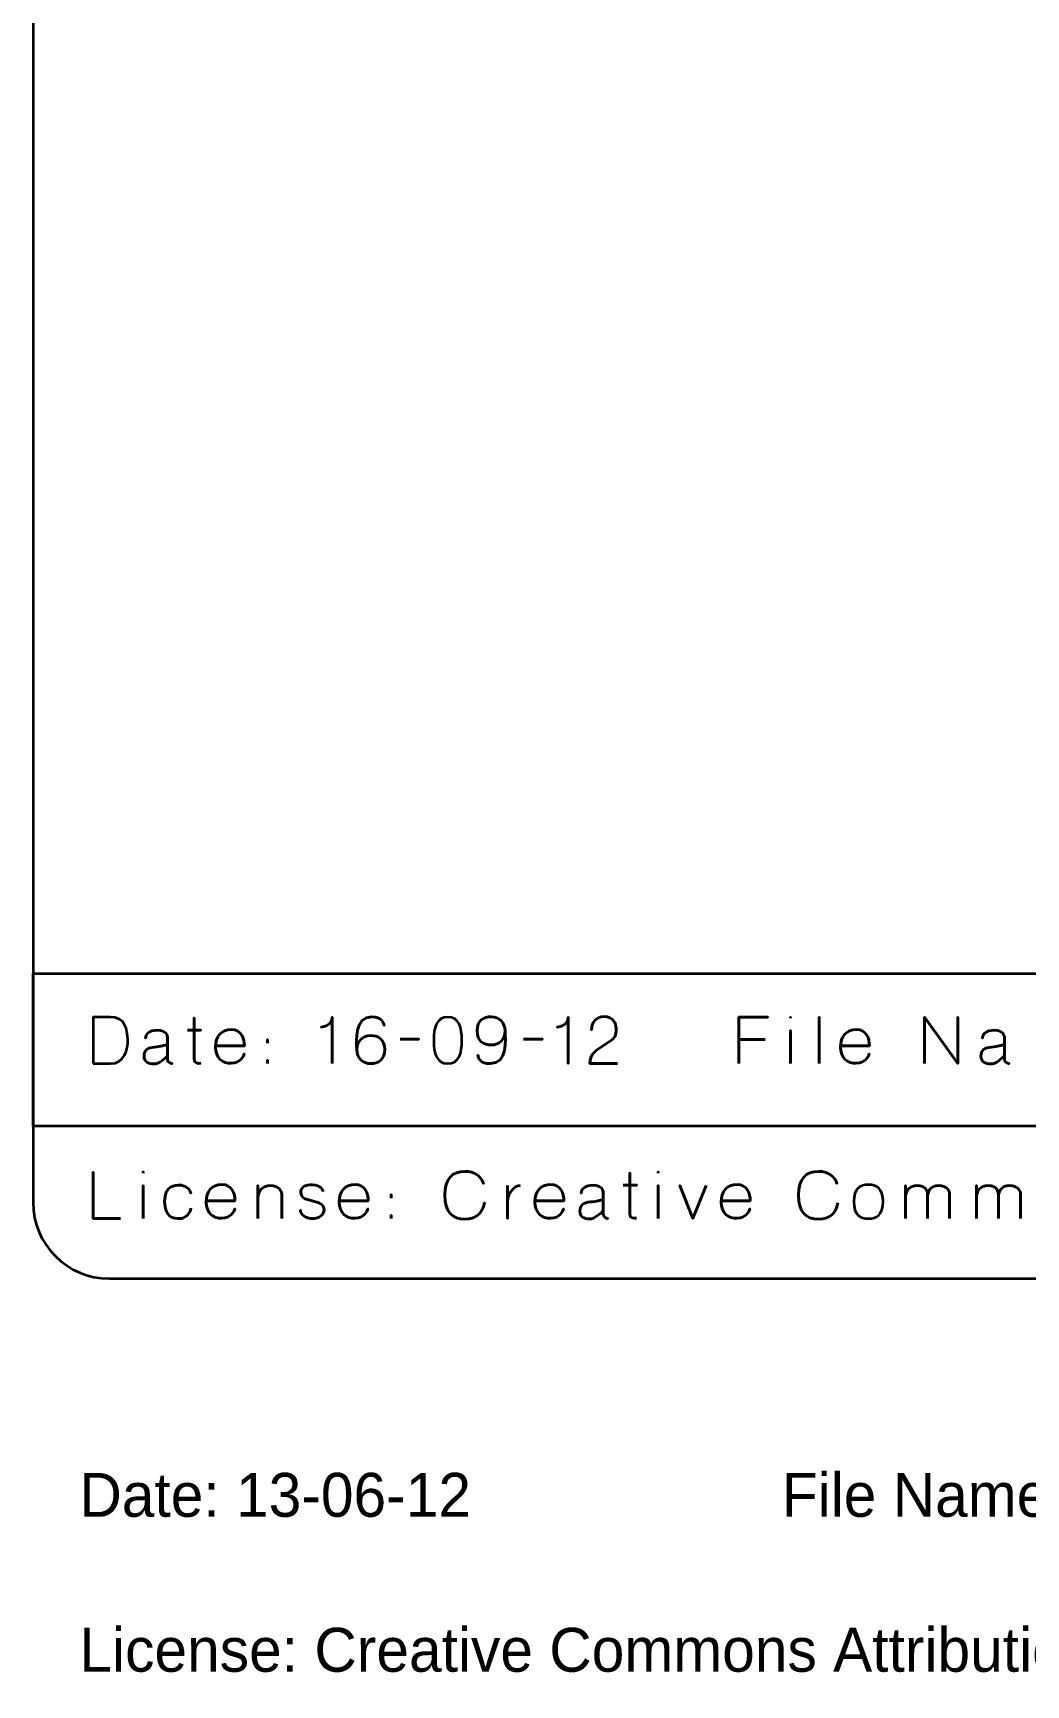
# Model space of a CAD drawing. Header units: inches. Extents: x 15 to 785, y -665 to -15.
# Drawn here: x 15 to 210.3, y -664.9 to -340 of the extents above; entities that cross this region are included whole.
import ezdxf

# ---------------------------------------------------------------- set-up
doc = ezdxf.new("R2010")
doc.units = ezdxf.units.IN
doc.header["$MEASUREMENT"] = 0
doc.layers.add('Layer 1', color=7, linetype='Continuous')

# ---------------------------------------------------------------- blocks, each defined once
blk = doc.blocks.new('block 2')
at = {"layer": 'Layer 1', "color": 179, "lineweight": 35, "true_color": 0x231f20}
blk.add_lwpolyline([(785, -555), (15, -555), (15, -525), (785, -525), (785, -555)], dxfattribs=at)
blk.add_open_spline([(785, -570), (785, -578.28), (778.28, -585), (770, -585), (770, -585), (30, -585), (30, -585), (21.72, -585), (15, -578.28), (15, -570), (15, -570), (15, -30), (15, -30), (15, -21.72), (21.72, -15), (30, -15), (30, -15), (770, -15), (770, -15), (778.28, -15), (785, -21.72), (785, -30), (785, -30), (785, -570), (785, -570)], degree=3, knots=[0, 0, 0, 0, 1, 1, 1, 2, 2, 2, 3, 3, 3, 4, 4, 4, 5, 5, 5, 6, 6, 6, 7, 7, 7, 8, 8, 8, 8], dxfattribs=at)
blk = doc.blocks.new('block 3')
at = {"layer": 'Layer 1', "color": 30, "lineweight": 35, "true_color": 0xf58726}
for points, knots in [([(26.86, -542.71), (26.86, -542.71), (26.86, -533.55), (26.86, -533.55), (26.86, -533.55), (30.16, -533.55), (30.16, -533.55), (33.19, -533.55), (33.55, -536.09), (33.63, -537.99), (33.71, -539.9), (33.06, -542.71), (30.16, -542.71), (30.16, -542.71), (26.86, -542.71), (26.86, -542.71)], [0, 0, 0, 0, 1, 1, 1, 2, 2, 2, 3, 3, 3, 4, 4, 4, 5, 5, 5, 5]), ([(26.86, -542.71), (26.86, -542.71), (26.86, -533.55), (26.86, -533.55), (26.86, -533.55), (30.16, -533.55), (30.16, -533.55), (33.19, -533.55), (33.55, -536.09), (33.63, -537.99), (33.71, -539.9), (33.06, -542.71), (30.16, -542.71), (30.16, -542.71), (26.86, -542.71), (26.86, -542.71)], [0, 0, 0, 0, 1, 1, 1, 2, 2, 2, 3, 3, 3, 4, 4, 4, 5, 5, 5, 5]), ([(41.47, -541.88), (41.47, -541.88), (41.47, -537.7), (41.47, -537.7), (41.47, -537.17), (41.2, -536.15), (39.49, -536.15), (37.77, -536.15), (37.14, -536.93), (37.14, -537.73), (37.14, -536.93), (37.77, -536.15), (39.49, -536.15), (41.2, -536.15), (41.47, -537.17), (41.47, -537.7), (41.47, -537.7), (41.47, -541.88), (41.47, -541.88), (41.47, -542.64), (42.37, -542.71), (42.37, -542.71), (42.37, -542.71), (41.47, -542.64), (41.47, -541.88)], [0, 0, 0, 0, 1, 1, 1, 2, 2, 2, 3, 3, 3, 4, 4, 4, 5, 5, 5, 6, 6, 6, 7, 7, 7, 8, 8, 8, 8]), ([(45.38, -536.13), (45.38, -536.13), (48.03, -536.13), (48.03, -536.13), (48.03, -536.13), (45.38, -536.13), (45.38, -536.13)], [0, 0, 0, 0, 1, 1, 1, 2, 2, 2, 2]), ([(48.01, -542.64), (47.38, -542.68), (46.71, -542.71), (46.71, -541.85), (46.71, -540.99), (46.71, -533.73), (46.71, -533.73), (46.71, -533.73), (46.71, -540.99), (46.71, -541.85), (46.71, -542.71), (47.38, -542.68), (48.01, -542.64)], [0, 0, 0, 0, 1, 1, 1, 2, 2, 2, 3, 3, 3, 4, 4, 4, 4]), ([(50.9, -539.23), (50.9, -539.23), (56.58, -539.23), (56.58, -539.23), (56.58, -537.82), (56.02, -536.01), (54, -536.01), (51.99, -536.01), (50.89, -537.38), (50.89, -539.48), (50.89, -541.59), (52.31, -542.71), (54, -542.65), (55.7, -542.6), (56.44, -541.28), (56.53, -540.81), (56.44, -541.28), (55.7, -542.6), (54, -542.65), (52.31, -542.71), (50.89, -541.59), (50.89, -539.48), (50.89, -537.38), (51.99, -536.01), (54, -536.01), (56.02, -536.01), (56.58, -537.82), (56.58, -539.23), (56.58, -539.23), (50.9, -539.23), (50.9, -539.23)], [0, 0, 0, 0, 1, 1, 1, 2, 2, 2, 3, 3, 3, 4, 4, 4, 5, 5, 5, 6, 6, 6, 7, 7, 7, 8, 8, 8, 9, 9, 9, 10, 10, 10, 10]), ([(73.83, -542.71), (73.83, -542.71), (73.83, -533.55), (73.83, -533.55), (73.83, -535.11), (72.31, -535.48), (71.67, -535.53), (72.31, -535.48), (73.83, -535.11), (73.83, -533.55), (73.83, -533.55), (73.83, -542.71), (73.83, -542.71)], [0, 0, 0, 0, 1, 1, 1, 2, 2, 2, 3, 3, 3, 4, 4, 4, 4]), ([(78.69, -539.95), (78.69, -538.3), (79.85, -537.19), (81.38, -537.19), (82.92, -537.19), (84.18, -537.91), (84.18, -539.95), (84.18, -541.99), (82.92, -542.71), (81.38, -542.71), (79.85, -542.71), (78.74, -541.6), (78.69, -539.95), (78.64, -538.3), (78.09, -533.52), (81.65, -533.52), (83.58, -533.52), (83.96, -534.58), (84.04, -535.21), (83.96, -534.58), (83.58, -533.52), (81.65, -533.52), (78.09, -533.52), (78.64, -538.3), (78.69, -539.95), (78.74, -541.6), (79.85, -542.71), (81.38, -542.71), (82.92, -542.71), (84.18, -541.99), (84.18, -539.95), (84.18, -537.91), (82.92, -537.19), (81.38, -537.19), (79.85, -537.19), (78.69, -538.3), (78.69, -539.95)], [0, 0, 0, 0, 1, 1, 1, 2, 2, 2, 3, 3, 3, 4, 4, 4, 5, 5, 5, 6, 6, 6, 7, 7, 7, 8, 8, 8, 9, 9, 9, 10, 10, 10, 11, 11, 11, 12, 12, 12, 12]), ([(93.82, -538.13), (93.82, -535.62), (94.35, -533.56), (96.58, -533.56), (98.82, -533.56), (99.35, -535.62), (99.35, -538.13), (99.35, -540.66), (98.82, -542.71), (96.58, -542.71), (94.35, -542.71), (93.82, -540.66), (93.82, -538.13)], [0, 0, 0, 0, 1, 1, 1, 2, 2, 2, 3, 3, 3, 4, 4, 4, 4]), ([(93.82, -538.13), (93.82, -535.62), (94.35, -533.56), (96.58, -533.56), (98.82, -533.56), (99.35, -535.62), (99.35, -538.13), (99.35, -540.66), (98.82, -542.71), (96.58, -542.71), (94.35, -542.71), (93.82, -540.66), (93.82, -538.13)], [0, 0, 0, 0, 1, 1, 1, 2, 2, 2, 3, 3, 3, 4, 4, 4, 4]), ([(105.16, -539.04), (103.62, -539.04), (102.36, -538.32), (102.36, -536.27), (102.36, -534.22), (103.62, -533.5), (105.16, -533.5), (106.69, -533.5), (107.81, -534.62), (107.86, -536.27), (107.92, -537.93), (108.46, -542.71), (104.89, -542.71), (102.96, -542.71), (102.58, -541.64), (102.5, -541.02), (102.58, -541.64), (102.96, -542.71), (104.89, -542.71), (108.46, -542.71), (107.92, -537.93), (107.86, -536.27), (107.81, -534.62), (106.69, -533.5), (105.16, -533.5), (103.62, -533.5), (102.36, -534.22), (102.36, -536.27), (102.36, -538.32), (103.62, -539.04), (105.16, -539.04), (106.69, -539.04), (107.86, -537.93), (107.86, -536.27), (107.86, -537.93), (106.69, -539.04), (105.16, -539.04)], [0, 0, 0, 0, 1, 1, 1, 2, 2, 2, 3, 3, 3, 4, 4, 4, 5, 5, 5, 6, 6, 6, 7, 7, 7, 8, 8, 8, 9, 9, 9, 10, 10, 10, 11, 11, 11, 12, 12, 12, 12]), ([(120.26, -533.55), (120.26, -535.11), (118.75, -535.48), (118.1, -535.53), (118.75, -535.48), (120.26, -535.11), (120.26, -533.55), (120.26, -533.55), (120.26, -542.71), (120.26, -542.71), (120.26, -542.71), (120.26, -533.55), (120.26, -533.55)], [0, 0, 0, 0, 1, 1, 1, 2, 2, 2, 3, 3, 3, 4, 4, 4, 4]), ([(129.97, -542.71), (129.97, -542.71), (124.52, -542.71), (124.52, -542.71), (124.57, -540.85), (125.57, -540.25), (126.64, -539.54), (126.64, -539.54), (128.82, -538.1), (128.82, -538.1), (129.72, -537.47), (129.7, -536.58), (129.7, -535.73), (129.7, -534.87), (129.17, -533.47), (127.37, -533.47), (125.55, -533.47), (124.88, -534.82), (124.88, -536.09), (124.88, -534.82), (125.55, -533.47), (127.37, -533.47), (129.17, -533.47), (129.7, -534.87), (129.7, -535.73), (129.7, -536.58), (129.72, -537.47), (128.82, -538.1), (128.82, -538.1), (126.64, -539.54), (126.64, -539.54), (125.57, -540.25), (124.57, -540.85), (124.52, -542.71), (124.52, -542.71), (129.97, -542.71), (129.97, -542.71)], [0, 0, 0, 0, 1, 1, 1, 2, 2, 2, 3, 3, 3, 4, 4, 4, 5, 5, 5, 6, 6, 6, 7, 7, 7, 8, 8, 8, 9, 9, 9, 10, 10, 10, 11, 11, 11, 12, 12, 12, 12]), ([(153.86, -542.71), (153.86, -542.71), (153.86, -533.55), (153.86, -533.55), (153.86, -533.55), (159.54, -533.55), (159.54, -533.55), (159.54, -533.55), (153.86, -533.55), (153.86, -533.55), (153.86, -533.55), (153.86, -542.71), (153.86, -542.71)], [0, 0, 0, 0, 1, 1, 1, 2, 2, 2, 3, 3, 3, 4, 4, 4, 4]), ([(164.01, -533.77), (164.01, -533.77), (164.01, -533.54), (164.01, -533.54), (164.01, -533.54), (164.01, -533.77), (164.01, -533.77)], [0, 0, 0, 0, 1, 1, 1, 2, 2, 2, 2]), ([(164.01, -542.69), (164.01, -542.69), (164.01, -536.18), (164.01, -536.18), (164.01, -536.18), (164.01, -542.72), (164.01, -542.69)], [0, 0, 0, 0, 1, 1, 1, 2, 2, 2, 2]), ([(169.61, -542.71), (169.61, -542.71), (169.61, -533.55), (169.61, -533.55), (169.61, -533.55), (169.61, -542.71), (169.61, -542.71)], [0, 0, 0, 0, 1, 1, 1, 2, 2, 2, 2]), ([(173.85, -539.23), (173.85, -539.23), (179.53, -539.23), (179.53, -539.23), (179.53, -537.82), (178.97, -536.01), (176.95, -536.01), (174.94, -536.01), (173.84, -537.38), (173.84, -539.48), (173.84, -541.59), (175.26, -542.71), (176.95, -542.65), (178.65, -542.6), (179.39, -541.28), (179.48, -540.81), (179.39, -541.28), (178.65, -542.6), (176.95, -542.65), (175.26, -542.71), (173.84, -541.59), (173.84, -539.48), (173.84, -537.38), (174.94, -536.01), (176.95, -536.01), (178.97, -536.01), (179.53, -537.82), (179.53, -539.23), (179.53, -539.23), (173.85, -539.23), (173.85, -539.23)], [0, 0, 0, 0, 1, 1, 1, 2, 2, 2, 3, 3, 3, 4, 4, 4, 5, 5, 5, 6, 6, 6, 7, 7, 7, 8, 8, 8, 9, 9, 9, 10, 10, 10, 10]), ([(190.39, -542.71), (190.39, -542.71), (190.39, -533.55), (190.39, -533.55), (190.39, -533.55), (196.91, -542.71), (196.91, -542.71), (196.91, -542.71), (196.91, -533.55), (196.91, -533.55), (196.91, -533.55), (196.91, -542.71), (196.91, -542.71), (196.91, -542.71), (190.39, -533.55), (190.39, -533.55), (190.39, -533.55), (190.39, -542.71), (190.39, -542.71)], [0, 0, 0, 0, 1, 1, 1, 2, 2, 2, 3, 3, 3, 4, 4, 4, 5, 5, 5, 6, 6, 6, 6]), ([(206.1, -541.88), (206.1, -541.88), (206.1, -537.7), (206.1, -537.7), (206.1, -537.17), (205.83, -536.15), (204.11, -536.15), (202.4, -536.15), (201.77, -536.93), (201.77, -537.73), (201.77, -536.93), (202.4, -536.15), (204.11, -536.15), (205.83, -536.15), (206.1, -537.17), (206.1, -537.7), (206.1, -537.7), (206.1, -541.88), (206.1, -541.88), (206.1, -542.64), (207, -542.71), (207, -542.71), (207, -542.71), (206.1, -542.64), (206.1, -541.88)], [0, 0, 0, 0, 1, 1, 1, 2, 2, 2, 3, 3, 3, 4, 4, 4, 5, 5, 5, 6, 6, 6, 7, 7, 7, 8, 8, 8, 8]), ([(38.74, -542.78), (37.68, -542.74), (36.84, -542.41), (36.84, -541.25), (36.84, -540.06), (37.56, -539.57), (38.9, -539.44), (40.23, -539.32), (40.83, -539.11), (41.47, -538.93), (40.83, -539.11), (40.23, -539.32), (38.9, -539.44), (37.56, -539.57), (36.84, -540.06), (36.84, -541.25), (36.84, -542.41), (37.68, -542.74), (38.74, -542.78), (39.78, -542.82), (41.09, -541.59), (41.47, -541.04), (41.09, -541.59), (39.78, -542.82), (38.74, -542.78)], [0, 0, 0, 0, 1, 1, 1, 2, 2, 2, 3, 3, 3, 4, 4, 4, 5, 5, 5, 6, 6, 6, 7, 7, 7, 8, 8, 8, 8]), ([(61.09, -538.69), (61.09, -538.69), (61.09, -537.99), (61.09, -537.99), (61.09, -537.99), (61.09, -538.69), (61.09, -538.69)], [0, 0, 0, 0, 1, 1, 1, 2, 2, 2, 2]), ([(87.21, -537.92), (87.21, -537.92), (90.91, -537.92), (90.91, -537.92), (90.91, -537.92), (87.21, -537.92), (87.21, -537.92)], [0, 0, 0, 0, 1, 1, 1, 2, 2, 2, 2]), ([(111.49, -537.92), (111.49, -537.92), (115.19, -537.92), (115.19, -537.92), (115.19, -537.92), (111.49, -537.92), (111.49, -537.92)], [0, 0, 0, 0, 1, 1, 1, 2, 2, 2, 2]), ([(159.02, -537.99), (159.02, -537.99), (153.86, -537.99), (153.86, -537.99), (153.86, -537.99), (159.02, -537.99), (159.02, -537.99)], [0, 0, 0, 0, 1, 1, 1, 2, 2, 2, 2]), ([(203.37, -542.78), (202.31, -542.74), (201.47, -542.41), (201.47, -541.25), (201.47, -540.06), (202.18, -539.57), (203.53, -539.44), (204.86, -539.32), (205.46, -539.11), (206.1, -538.93), (205.46, -539.11), (204.86, -539.32), (203.53, -539.44), (202.18, -539.57), (201.47, -540.06), (201.47, -541.25), (201.47, -542.41), (202.31, -542.74), (203.37, -542.78), (204.41, -542.82), (205.71, -541.59), (206.1, -541.04), (205.71, -541.59), (204.41, -542.82), (203.37, -542.78)], [0, 0, 0, 0, 1, 1, 1, 2, 2, 2, 3, 3, 3, 4, 4, 4, 5, 5, 5, 6, 6, 6, 7, 7, 7, 8, 8, 8, 8]), ([(61.09, -542.71), (61.09, -542.71), (61.09, -542.01), (61.09, -542.01), (61.09, -542.01), (61.09, -542.71), (61.09, -542.71)], [0, 0, 0, 0, 1, 1, 1, 2, 2, 2, 2]), ([(32.21, -573.19), (32.21, -573.19), (26.86, -573.19), (26.86, -573.19), (26.86, -573.19), (26.86, -564.03), (26.86, -564.03), (26.86, -564.03), (26.86, -573.19), (26.86, -573.19), (26.86, -573.19), (32.21, -573.19), (32.21, -573.19)], [0, 0, 0, 0, 1, 1, 1, 2, 2, 2, 3, 3, 3, 4, 4, 4, 4]), ([(36.65, -564.25), (36.65, -564.25), (36.65, -564.02), (36.65, -564.02), (36.65, -564.02), (36.65, -564.25), (36.65, -564.25)], [0, 0, 0, 0, 1, 1, 1, 2, 2, 2, 2]), ([(99.97, -573.29), (97.45, -573.29), (96.01, -571.85), (96.01, -568.6), (96.01, -565.36), (97.45, -563.92), (99.97, -563.92), (101.78, -563.92), (103.02, -564.66), (103.58, -566.29), (103.02, -564.66), (101.78, -563.92), (99.97, -563.92), (97.45, -563.92), (96.01, -565.36), (96.01, -568.6), (96.01, -571.85), (97.45, -573.29), (99.97, -573.29), (102.06, -573.29), (103.38, -572.3), (103.78, -570.11), (103.38, -572.3), (102.06, -573.29), (99.97, -573.29)], [0, 0, 0, 0, 1, 1, 1, 2, 2, 2, 3, 3, 3, 4, 4, 4, 5, 5, 5, 6, 6, 6, 7, 7, 7, 8, 8, 8, 8]), ([(133.72, -573.12), (133.1, -573.16), (132.42, -573.19), (132.42, -572.33), (132.42, -571.47), (132.42, -564.21), (132.42, -564.21), (132.42, -564.21), (132.42, -571.47), (132.42, -572.33), (132.42, -573.19), (133.1, -573.16), (133.72, -573.12)], [0, 0, 0, 0, 1, 1, 1, 2, 2, 2, 3, 3, 3, 4, 4, 4, 4]), ([(137.99, -564.25), (137.99, -564.25), (137.99, -564.02), (137.99, -564.02), (137.99, -564.02), (137.99, -564.25), (137.99, -564.25)], [0, 0, 0, 0, 1, 1, 1, 2, 2, 2, 2]), ([(173.33, -570.11), (172.92, -572.3), (171.6, -573.29), (169.52, -573.29), (166.99, -573.29), (165.56, -571.85), (165.56, -568.6), (165.56, -565.36), (166.99, -563.92), (169.52, -563.92), (171.32, -563.92), (172.57, -564.66), (173.13, -566.29), (172.57, -564.66), (171.32, -563.92), (169.52, -563.92), (166.99, -563.92), (165.56, -565.36), (165.56, -568.6), (165.56, -571.85), (166.99, -573.29), (169.52, -573.29), (171.6, -573.29), (172.92, -572.3), (173.33, -570.11)], [0, 0, 0, 0, 1, 1, 1, 2, 2, 2, 3, 3, 3, 4, 4, 4, 5, 5, 5, 6, 6, 6, 7, 7, 7, 8, 8, 8, 8]), ([(36.65, -573.17), (36.65, -573.17), (36.65, -566.66), (36.65, -566.66), (36.65, -566.66), (36.65, -573.2), (36.65, -573.17)], [0, 0, 0, 0, 1, 1, 1, 2, 2, 2, 2]), ([(46.05, -571.12), (46.01, -572.18), (44.87, -573.19), (43.79, -573.19), (42.72, -573.19), (40.88, -573.01), (40.88, -569.82), (40.88, -566.65), (42.94, -566.61), (43.84, -566.61), (44.74, -566.61), (45.94, -567.31), (46.01, -568.19), (45.94, -567.31), (44.74, -566.61), (43.84, -566.61), (42.94, -566.61), (40.88, -566.65), (40.88, -569.82), (40.88, -573.01), (42.72, -573.19), (43.79, -573.19), (44.87, -573.19), (46.01, -572.18), (46.05, -571.12)], [0, 0, 0, 0, 1, 1, 1, 2, 2, 2, 3, 3, 3, 4, 4, 4, 5, 5, 5, 6, 6, 6, 7, 7, 7, 8, 8, 8, 8]), ([(54.72, -569.71), (54.72, -568.3), (54.17, -566.49), (52.15, -566.49), (50.14, -566.49), (49.04, -567.86), (49.04, -569.96), (49.04, -572.07), (50.46, -573.19), (52.15, -573.14), (53.85, -573.08), (54.58, -571.76), (54.67, -571.29), (54.58, -571.76), (53.85, -573.08), (52.15, -573.14), (50.46, -573.19), (49.04, -572.07), (49.04, -569.96), (49.04, -567.86), (50.14, -566.49), (52.15, -566.49), (54.17, -566.49), (54.72, -568.3), (54.72, -569.71), (54.72, -569.71), (49.05, -569.71), (49.05, -569.71), (49.05, -569.71), (54.72, -569.71), (54.72, -569.71)], [0, 0, 0, 0, 1, 1, 1, 2, 2, 2, 3, 3, 3, 4, 4, 4, 5, 5, 5, 6, 6, 6, 7, 7, 7, 8, 8, 8, 9, 9, 9, 10, 10, 10, 10]), ([(63.91, -573.19), (63.91, -573.19), (63.91, -568.94), (63.91, -568.36), (63.91, -567.78), (63.32, -566.68), (61.71, -566.67), (60.08, -566.66), (59.23, -567.92), (59.23, -569.08), (59.23, -567.92), (60.08, -566.66), (61.71, -566.67), (63.32, -566.68), (63.91, -567.78), (63.91, -568.36), (63.91, -568.94), (63.91, -573.19), (63.91, -573.19)], [0, 0, 0, 0, 1, 1, 1, 2, 2, 2, 3, 3, 3, 4, 4, 4, 5, 5, 5, 6, 6, 6, 6]), ([(59.23, -573.19), (59.23, -573.19), (59.23, -566.67), (59.23, -566.67), (59.23, -566.67), (59.23, -573.19), (59.23, -573.19)], [0, 0, 0, 0, 1, 1, 1, 2, 2, 2, 2]), ([(72, -567.84), (72.02, -567.52), (71.6, -566.63), (70, -566.57), (68.4, -566.53), (67.67, -567.04), (67.67, -568.02), (67.67, -569.01), (68.49, -569.31), (68.8, -569.4), (68.8, -569.4), (71.2, -570.11), (71.2, -570.11), (71.51, -570.19), (72.28, -570.53), (72.28, -571.47), (72.28, -572.41), (71.27, -573.19), (70, -573.19), (68.73, -573.19), (67.58, -572.51), (67.58, -571.52), (67.58, -572.51), (68.73, -573.19), (70, -573.19), (71.27, -573.19), (72.28, -572.41), (72.28, -571.47), (72.28, -570.53), (71.51, -570.19), (71.2, -570.11), (71.2, -570.11), (68.8, -569.4), (68.8, -569.4), (68.49, -569.31), (67.67, -569.01), (67.67, -568.02), (67.67, -567.04), (68.4, -566.53), (70, -566.57), (71.6, -566.63), (72.02, -567.52), (72, -567.84)], [0, 0, 0, 0, 1, 1, 1, 2, 2, 2, 3, 3, 3, 4, 4, 4, 5, 5, 5, 6, 6, 6, 7, 7, 7, 8, 8, 8, 9, 9, 9, 10, 10, 10, 11, 11, 11, 12, 12, 12, 13, 13, 13, 14, 14, 14, 14]), ([(75.25, -569.71), (75.25, -569.71), (80.92, -569.71), (80.92, -569.71), (80.92, -568.3), (80.37, -566.49), (78.35, -566.49), (76.34, -566.49), (75.24, -567.86), (75.24, -569.96), (75.24, -572.07), (76.66, -573.19), (78.35, -573.14), (80.05, -573.08), (80.78, -571.76), (80.87, -571.29), (80.78, -571.76), (80.05, -573.08), (78.35, -573.14), (76.66, -573.19), (75.24, -572.07), (75.24, -569.96), (75.24, -567.86), (76.34, -566.49), (78.35, -566.49), (80.37, -566.49), (80.92, -568.3), (80.92, -569.71), (80.92, -569.71), (75.25, -569.71), (75.25, -569.71)], [0, 0, 0, 0, 1, 1, 1, 2, 2, 2, 3, 3, 3, 4, 4, 4, 5, 5, 5, 6, 6, 6, 7, 7, 7, 8, 8, 8, 9, 9, 9, 10, 10, 10, 10]), ([(85.43, -569.17), (85.43, -569.17), (85.43, -568.47), (85.43, -568.47), (85.43, -568.47), (85.43, -569.17), (85.43, -569.17)], [0, 0, 0, 0, 1, 1, 1, 2, 2, 2, 2]), ([(110.81, -566.67), (109.63, -566.66), (108.28, -568.4), (108.32, -569.86), (108.28, -568.4), (109.63, -566.66), (110.81, -566.67)], [0, 0, 0, 0, 1, 1, 1, 2, 2, 2, 2]), ([(108.32, -566.67), (108.32, -566.67), (108.32, -573.19), (108.32, -573.19), (108.32, -573.19), (108.32, -566.67), (108.32, -566.67)], [0, 0, 0, 0, 1, 1, 1, 2, 2, 2, 2]), ([(119.42, -569.71), (119.42, -568.3), (118.86, -566.49), (116.84, -566.49), (114.83, -566.49), (113.73, -567.86), (113.73, -569.96), (113.73, -572.07), (115.15, -573.19), (116.84, -573.14), (118.54, -573.08), (119.28, -571.76), (119.37, -571.29), (119.28, -571.76), (118.54, -573.08), (116.84, -573.14), (115.15, -573.19), (113.73, -572.07), (113.73, -569.96), (113.73, -567.86), (114.83, -566.49), (116.84, -566.49), (118.86, -566.49), (119.42, -568.3), (119.42, -569.71), (119.42, -569.71), (113.74, -569.71), (113.74, -569.71), (113.74, -569.71), (119.42, -569.71), (119.42, -569.71)], [0, 0, 0, 0, 1, 1, 1, 2, 2, 2, 3, 3, 3, 4, 4, 4, 5, 5, 5, 6, 6, 6, 7, 7, 7, 8, 8, 8, 9, 9, 9, 10, 10, 10, 10]), ([(127.18, -572.36), (127.18, -572.36), (127.18, -568.18), (127.18, -568.18), (127.18, -567.65), (126.91, -566.63), (125.2, -566.63), (123.48, -566.63), (122.85, -567.41), (122.85, -568.21), (122.85, -567.41), (123.48, -566.63), (125.2, -566.63), (126.91, -566.63), (127.18, -567.65), (127.18, -568.18), (127.18, -568.18), (127.18, -572.36), (127.18, -572.36), (127.18, -573.12), (128.08, -573.19), (128.08, -573.19), (128.08, -573.19), (127.18, -573.12), (127.18, -572.36)], [0, 0, 0, 0, 1, 1, 1, 2, 2, 2, 3, 3, 3, 4, 4, 4, 5, 5, 5, 6, 6, 6, 7, 7, 7, 8, 8, 8, 8]), ([(131.09, -566.61), (131.09, -566.61), (133.74, -566.61), (133.74, -566.61), (133.74, -566.61), (131.09, -566.61), (131.09, -566.61)], [0, 0, 0, 0, 1, 1, 1, 2, 2, 2, 2]), ([(137.99, -573.17), (137.99, -573.17), (137.99, -566.66), (137.99, -566.66), (137.99, -566.66), (137.99, -573.2), (137.99, -573.17)], [0, 0, 0, 0, 1, 1, 1, 2, 2, 2, 2]), ([(147.4, -566.67), (147.4, -566.67), (144.79, -573.19), (144.79, -573.19), (144.79, -573.19), (142.21, -566.67), (142.21, -566.67), (142.21, -566.67), (144.79, -573.19), (144.79, -573.19), (144.79, -573.19), (147.4, -566.67), (147.4, -566.67)], [0, 0, 0, 0, 1, 1, 1, 2, 2, 2, 3, 3, 3, 4, 4, 4, 4]), ([(150.39, -569.71), (150.39, -569.71), (156.07, -569.71), (156.07, -569.71), (156.07, -568.3), (155.51, -566.49), (153.49, -566.49), (151.49, -566.49), (150.38, -567.86), (150.38, -569.96), (150.38, -572.07), (151.8, -573.19), (153.49, -573.14), (155.19, -573.08), (155.93, -571.76), (156.02, -571.29), (155.93, -571.76), (155.19, -573.08), (153.49, -573.14), (151.8, -573.19), (150.38, -572.07), (150.38, -569.96), (150.38, -567.86), (151.49, -566.49), (153.49, -566.49), (155.51, -566.49), (156.07, -568.3), (156.07, -569.71), (156.07, -569.71), (150.39, -569.71), (150.39, -569.71)], [0, 0, 0, 0, 1, 1, 1, 2, 2, 2, 3, 3, 3, 4, 4, 4, 5, 5, 5, 6, 6, 6, 7, 7, 7, 8, 8, 8, 9, 9, 9, 10, 10, 10, 10]), ([(176.45, -569.86), (176.45, -567.29), (177.76, -566.54), (179.34, -566.54), (180.92, -566.54), (182.22, -567.29), (182.22, -569.86), (182.22, -572.44), (180.92, -573.19), (179.34, -573.19), (177.76, -573.19), (176.45, -572.44), (176.45, -569.86)], [0, 0, 0, 0, 1, 1, 1, 2, 2, 2, 3, 3, 3, 4, 4, 4, 4]), ([(176.45, -569.86), (176.45, -567.29), (177.76, -566.54), (179.34, -566.54), (180.92, -566.54), (182.22, -567.29), (182.22, -569.86), (182.22, -572.44), (180.92, -573.19), (179.34, -573.19), (177.76, -573.19), (176.45, -572.44), (176.45, -569.86)], [0, 0, 0, 0, 1, 1, 1, 2, 2, 2, 3, 3, 3, 4, 4, 4, 4]), ([(190.94, -573.19), (190.94, -573.19), (190.94, -568.94), (190.94, -568.36), (190.94, -567.78), (190.56, -566.68), (188.95, -566.67), (187.34, -566.66), (186.61, -567.92), (186.61, -569.08), (186.61, -567.92), (187.34, -566.66), (188.95, -566.67), (190.56, -566.68), (190.94, -567.78), (190.94, -568.36), (190.94, -568.94), (190.94, -573.19), (190.94, -573.19)], [0, 0, 0, 0, 1, 1, 1, 2, 2, 2, 3, 3, 3, 4, 4, 4, 5, 5, 5, 6, 6, 6, 6]), ([(186.61, -573.19), (186.61, -573.19), (186.61, -566.67), (186.61, -566.67), (186.61, -566.67), (186.61, -573.19), (186.61, -573.19)], [0, 0, 0, 0, 1, 1, 1, 2, 2, 2, 2]), ([(195.31, -573.19), (195.31, -573.19), (195.31, -568.94), (195.31, -568.36), (195.31, -567.78), (194.75, -566.68), (193.14, -566.67), (191.53, -566.66), (190.94, -567.92), (190.94, -569.08), (190.94, -567.92), (191.53, -566.66), (193.14, -566.67), (194.75, -566.68), (195.31, -567.78), (195.31, -568.36), (195.31, -568.94), (195.31, -573.19), (195.31, -573.19)], [0, 0, 0, 0, 1, 1, 1, 2, 2, 2, 3, 3, 3, 4, 4, 4, 5, 5, 5, 6, 6, 6, 6]), ([(204.89, -573.19), (204.89, -573.19), (204.89, -568.94), (204.89, -568.36), (204.89, -567.78), (204.51, -566.68), (202.89, -566.67), (201.28, -566.66), (200.56, -567.92), (200.56, -569.08), (200.56, -567.92), (201.28, -566.66), (202.89, -566.67), (204.51, -566.68), (204.89, -567.78), (204.89, -568.36), (204.89, -568.94), (204.89, -573.19), (204.89, -573.19)], [0, 0, 0, 0, 1, 1, 1, 2, 2, 2, 3, 3, 3, 4, 4, 4, 5, 5, 5, 6, 6, 6, 6]), ([(200.56, -573.19), (200.56, -573.19), (200.56, -566.67), (200.56, -566.67), (200.56, -566.67), (200.56, -573.19), (200.56, -573.19)], [0, 0, 0, 0, 1, 1, 1, 2, 2, 2, 2]), ([(209.26, -573.19), (209.26, -573.19), (209.26, -568.94), (209.26, -568.36), (209.26, -567.78), (208.7, -566.68), (207.08, -566.67), (205.47, -566.66), (204.89, -567.92), (204.89, -569.08), (204.89, -567.92), (205.47, -566.66), (207.08, -566.67), (208.7, -566.68), (209.26, -567.78), (209.26, -568.36), (209.26, -568.94), (209.26, -573.19), (209.26, -573.19)], [0, 0, 0, 0, 1, 1, 1, 2, 2, 2, 3, 3, 3, 4, 4, 4, 5, 5, 5, 6, 6, 6, 6]), ([(124.45, -573.26), (123.39, -573.22), (122.56, -572.89), (122.56, -571.73), (122.56, -570.54), (123.27, -570.05), (124.61, -569.92), (125.95, -569.8), (126.54, -569.59), (127.18, -569.41), (126.54, -569.59), (125.95, -569.8), (124.61, -569.92), (123.27, -570.05), (122.56, -570.54), (122.56, -571.73), (122.56, -572.89), (123.39, -573.22), (124.45, -573.26), (125.49, -573.3), (126.8, -572.07), (127.18, -571.52), (126.8, -572.07), (125.49, -573.3), (124.45, -573.26)], [0, 0, 0, 0, 1, 1, 1, 2, 2, 2, 3, 3, 3, 4, 4, 4, 5, 5, 5, 6, 6, 6, 7, 7, 7, 8, 8, 8, 8]), ([(85.43, -573.19), (85.43, -573.19), (85.43, -572.49), (85.43, -572.49), (85.43, -572.49), (85.43, -573.19), (85.43, -573.19)], [0, 0, 0, 0, 1, 1, 1, 2, 2, 2, 2])]:
    blk.add_open_spline(points, degree=3, knots=knots, dxfattribs=at)

msp = doc.modelspace()

# ---------------------------------------------------------------- block references
at = {"layer": 'Layer 1'}
for name in ['block 2', 'block 3']:
    msp.add_blockref(name, (0, 0), dxfattribs=at)

# ---------------------------------------------------------------- texts
at = {"layer": 'Layer 1', "color": 179, "true_color": 0x231f20, "char_height": 8.636, "attachment_point": 7}
for s, insert in [('\\fEng_HelvLine Normal|b0|i0|c0|p34;\\W1;Date: 13-06-12^I^IFile Name: DRBO-03^I^IVersion:^I^IContributor: Stuart Childs stuchilds\\fMyriad Pro|b0|i0|c0|p34;@\\fEng_HelvLine Normal|b0|i0|c0|p34;gmail.com^I^I', (24.12, -634.46)), ('\\fEng_HelvLine Normal|b0|i0|c0|p34;\\W1;License: Creative Commons Attribution Sharealike 3.0 Unported^I^I', (24.12, -664.94))]:
    msp.add_mtext(s, dxfattribs=dict(at, insert=insert))

doc.saveas('drawing.dxf')
